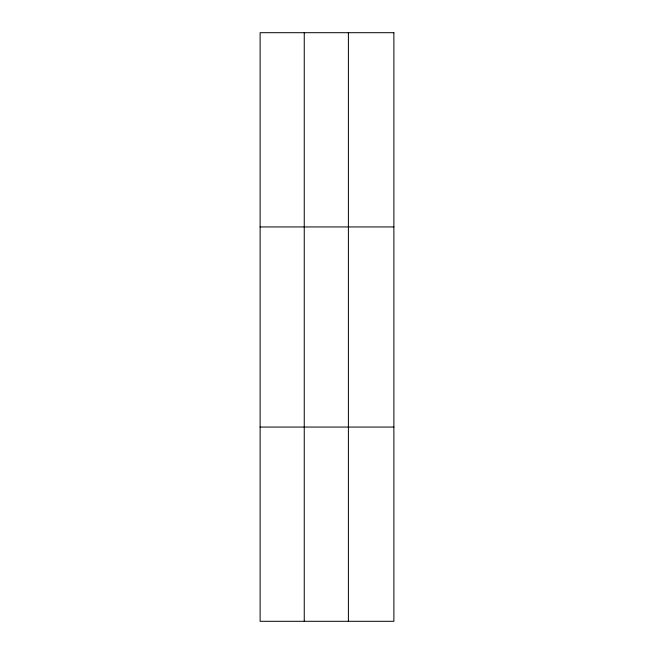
<?xml version="1.0" encoding="UTF-8"?>
<svg xmlns="http://www.w3.org/2000/svg" width="654" height="654" viewBox="0 0 654 654"><rect width="100%" height="100%" fill="white"/><g stroke="black" fill="none" stroke-linecap="round" stroke-linejoin="round"><path stroke-width="0.98" d="M304.257 621.3L304.257 32.7M348.402 621.3L348.402 32.7M260.12 226.938L393.88 226.938M260.12 427.062L393.88 427.062M393.88 32.7L393.88 621.3L260.12 621.3L260.12 32.7L393.88 32.7"/></g></svg>
